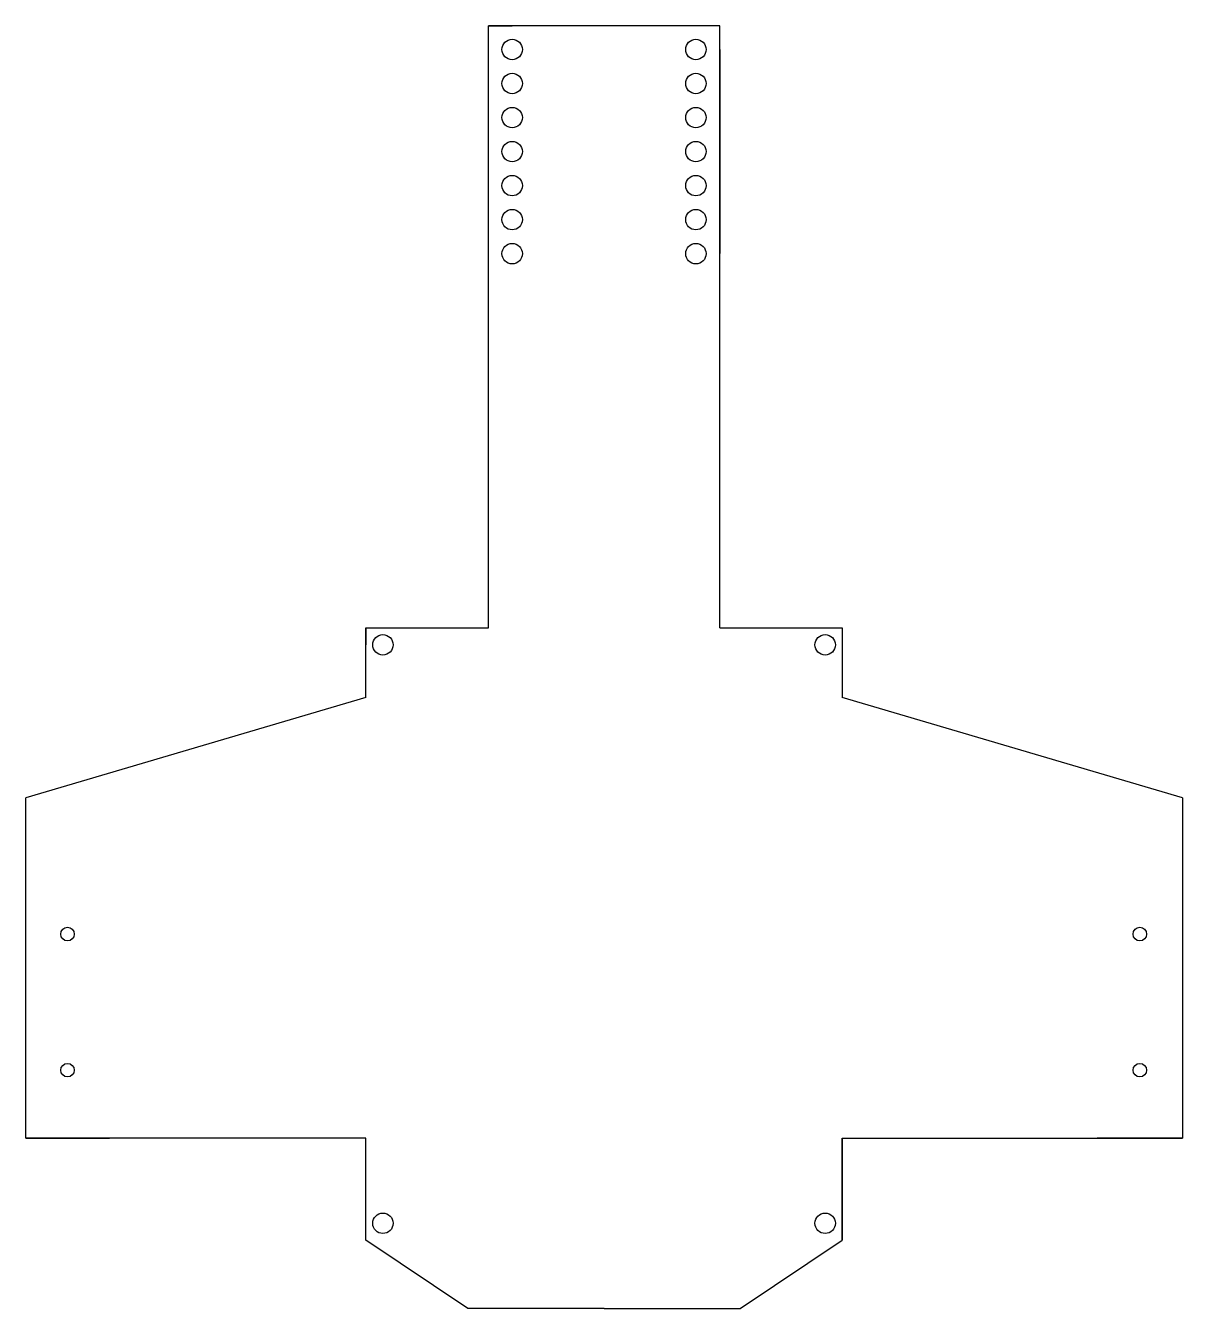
# Model space of a CAD drawing. Header units: millimetres. Extents: x 448 to 618, y 322 to 510.
import ezdxf

# ---------------------------------------------------------------- set-up
doc = ezdxf.new("R2010")
doc.units = ezdxf.units.MM

msp = doc.modelspace()

# ---------------------------------------------------------------- linework, layer by layer
for p, q in [((516.02, 441.97), (516.02, 510.29)), ((550.02, 510.29), (516.02, 510.29)), ((516.02, 510.29), (519.52, 510.29)), ((550.02, 510.29), (546.52, 510.29)), ((550.02, 442.14), (550.02, 510.29)), ((550.02, 506.79), (550.02, 503.29)), ((550.02, 503.29), (550.02, 499.79)), ((550.02, 503.29), (550.02, 501.79)), ((550.02, 501.79), (550.02, 500.29)), ((550.02, 500.29), (550.02, 496.79)), ((550.02, 496.79), (550.02, 491.79)), ((550.02, 491.79), (550.02, 486.79)), ((550.02, 486.79), (550.02, 481.79)), ((550.02, 481.79), (550.02, 476.79)), ((516.02, 421.81), (516.02, 441.97)), ((550.02, 421.81), (550.02, 442.14)), ((516.02, 421.81), (516.02, 431.81)), ((498.02, 421.81), (516.02, 421.81)), ((498.02, 411.58), (498.02, 421.81)), ((498.02, 421.81), (503.02, 421.81)), ((498.02, 421.81), (498.02, 419.31)), ((550.02, 421.81), (568.02, 421.81)), ((568.02, 421.81), (568.02, 411.58)), ((568.02, 421.81), (568.02, 416.81)), ((568.02, 421.81), (568.02, 419.31)), ((498.02, 411.58), (448.02, 396.81)), ((618.02, 396.81), (568.02, 411.58)), ((448.02, 346.81), (448.02, 396.81)), ((618.02, 396.81), (618.02, 346.81)), ((498.02, 346.81), (448.02, 346.81)), ((448.02, 346.81), (460.32, 346.81)), ((498.02, 331.81), (498.02, 346.81)), ((568.02, 331.81), (568.02, 346.81)), ((568.02, 346.81), (618.02, 346.81)), ((568.02, 346.81), (568.02, 331.81)), ((618.02, 346.81), (605.52, 346.81)), ((618.02, 346.81), (616.77, 346.81)), ((498.02, 331.81), (498.02, 336.81)), ((568.02, 331.81), (568.02, 336.81)), ((513.02, 321.81), (498.02, 331.81)), ((553.02, 321.81), (568.02, 331.81)), ((533.02, 321.81), (513.02, 321.81)), ((533.02, 321.81), (553.02, 321.81))]:
    msp.add_line(p, q)
for centre, radius in [((519.52, 506.79), 1.5), ((546.52, 506.79), 1.5), ((519.52, 501.79), 1.5), ((546.52, 501.79), 1.5), ((519.52, 496.79), 1.5), ((546.52, 496.79), 1.5), ((519.52, 491.79), 1.5), ((546.52, 491.79), 1.5), ((519.52, 486.79), 1.5), ((546.52, 486.79), 1.5), ((519.52, 481.79), 1.5), ((546.52, 481.79), 1.5), ((519.52, 476.79), 1.5), ((546.52, 476.79), 1.5), ((500.52, 419.31), 1.5), ((565.52, 419.31), 1.5), ((454.17, 376.81), 1), ((611.77, 376.81), 1), ((454.17, 356.81), 1), ((611.77, 356.81), 1), ((500.52, 334.31), 1.5), ((565.52, 334.31), 1.5)]:
    msp.add_circle(centre, radius)

doc.saveas('drawing.dxf')
